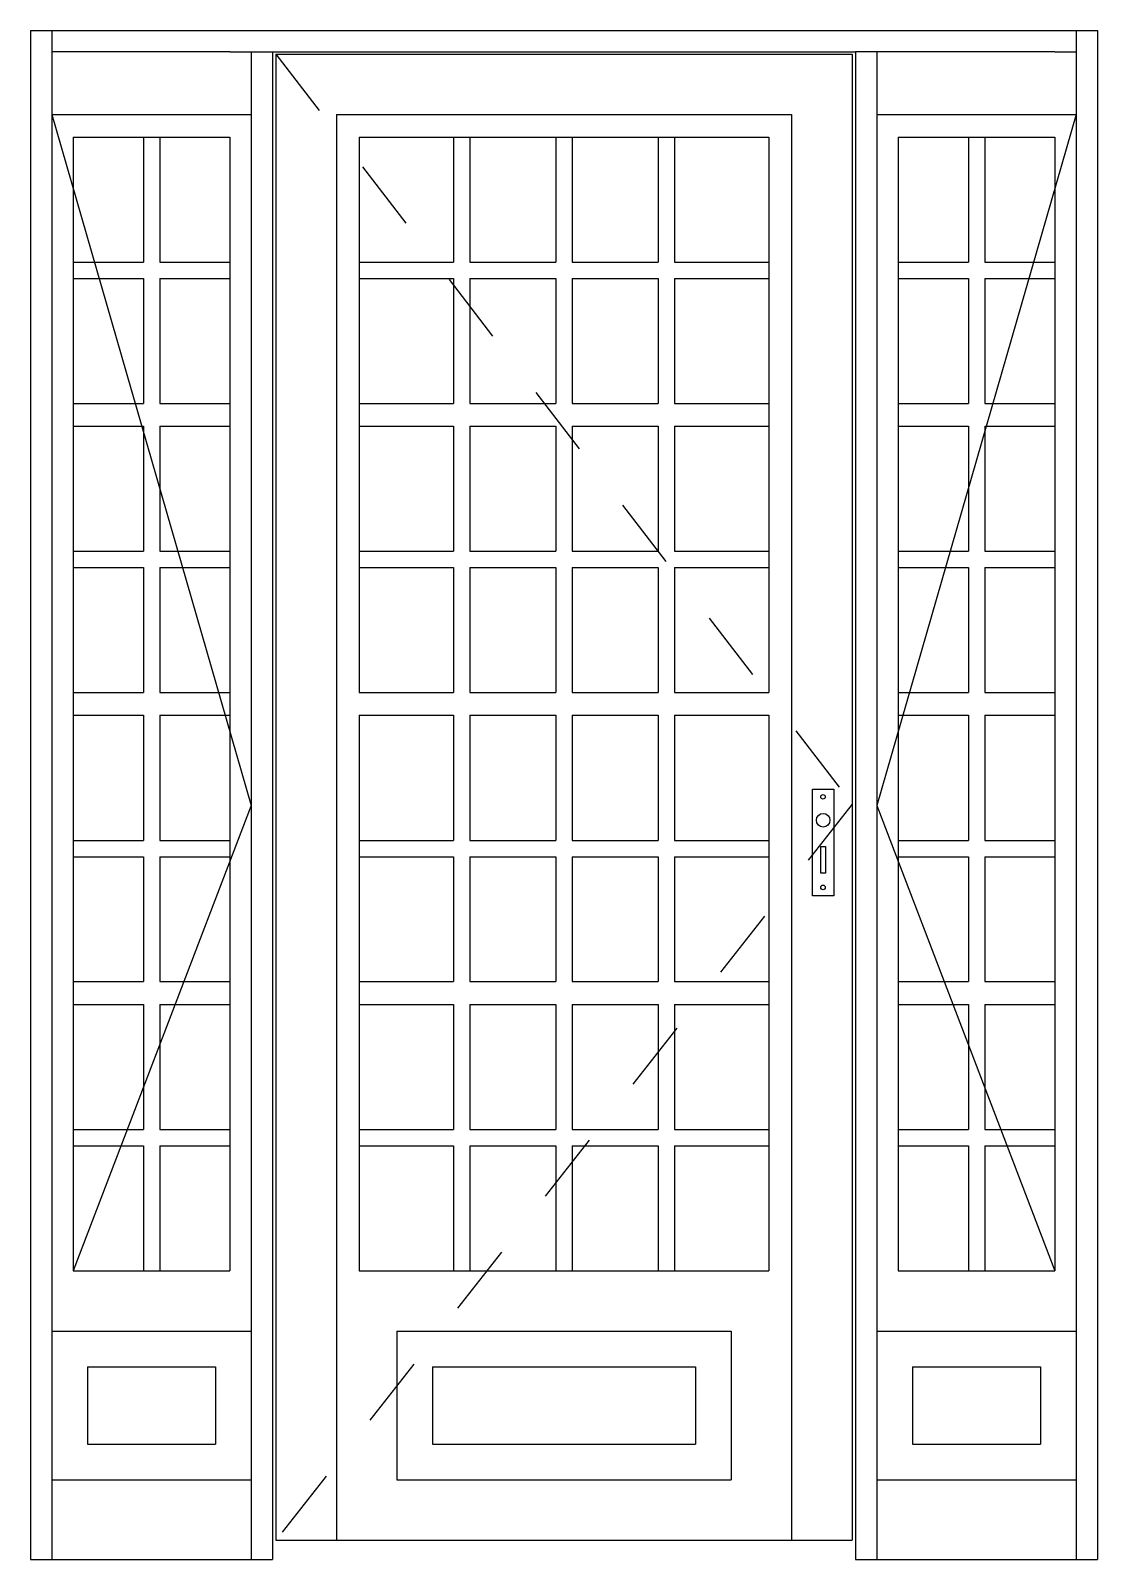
# Model space of a CAD drawing. Header units: millimetres. Extents: x 9.93 to 11.43, y 1320.75 to 1322.9.
import ezdxf

# ---------------------------------------------------------------- set-up
doc = ezdxf.new("R2010")
doc.units = ezdxf.units.MM
doc.header["$LTSCALE"] = 0.5
doc.linetypes.add('DASHED2', pattern=[9.525, 6.35, -3.175])
doc.linetypes.add('HIDDEN2', pattern=[0.1875, 0.125, -0.0625])
doc.layers.add('Gravia_Portas', color=1, linetype='Continuous')
doc.layers.add('Gravia_Portas_hidden2', color=1, linetype='HIDDEN2')

msp = doc.modelspace()

# ---------------------------------------------------------------- linework, layer by layer
at = {"layer": 'Gravia_Portas', "color": 2}
for p, q in [((9.9288, 1322.8953), (9.9288, 1320.7453)), ((9.9288, 1322.8953), (11.4288, 1322.8953)), ((11.4288, 1322.8953), (11.4288, 1320.7453))]:
    msp.add_line(p, q, dxfattribs=at)
at = {"layer": 'Gravia_Portas'}
for p, q in [((9.9588, 1322.8953), (9.9588, 1320.7453)), ((11.3988, 1322.8953), (11.3988, 1320.7453)), ((10.2088, 1322.8653), (9.9588, 1322.8653)), ((10.2088, 1322.8653), (10.2688, 1322.8653)), ((10.2388, 1322.8653), (10.2388, 1320.7453)), ((10.2688, 1322.8653), (11.0888, 1322.8653)), ((10.2688, 1322.8653), (10.2688, 1320.7453)), ((10.2738, 1322.8623), (11.0838, 1322.8623)), ((10.2738, 1322.8623), (10.2738, 1320.7723)), ((11.0838, 1322.8623), (11.0838, 1320.7723)), ((11.3688, 1322.8653), (11.0888, 1322.8653)), ((11.0888, 1322.8653), (11.0888, 1320.7453)), ((11.0888, 1322.8653), (11.0888, 1320.7453)), ((11.1188, 1322.8653), (11.1188, 1320.7453)), ((11.3688, 1322.8653), (11.3988, 1322.8653)), ((9.9588, 1322.7773), (10.2388, 1322.7773)), ((10.3588, 1322.7773), (10.9988, 1322.7773)), ((10.3588, 1322.7773), (10.9988, 1322.7773)), ((10.3588, 1322.7773), (10.3588, 1320.7723)), ((10.3588, 1322.7773), (10.3588, 1320.8573)), ((10.9988, 1322.7773), (10.9988, 1320.7723)), ((10.9988, 1322.7773), (10.9988, 1320.8573)), ((11.1188, 1322.7773), (11.3988, 1322.7773)), ((9.9888, 1322.7453), (10.2088, 1322.7453)), ((9.9888, 1322.7453), (9.9888, 1321.1513)), ((10.0873, 1322.7453), (10.0873, 1322.5695)), ((10.1103, 1322.7453), (10.1103, 1322.5695)), ((10.2088, 1322.7453), (10.2088, 1321.1513)), ((10.3908, 1322.7453), (10.9668, 1322.7453)), ((10.3908, 1322.7453), (10.3908, 1321.9643)), ((10.5233, 1322.7453), (10.5233, 1322.5695)), ((10.5463, 1322.7453), (10.5463, 1322.5695)), ((10.6673, 1322.7453), (10.6673, 1322.5695)), ((10.6903, 1322.7453), (10.6903, 1322.5695)), ((10.8113, 1322.7453), (10.8113, 1322.5695)), ((10.8343, 1322.7453), (10.8343, 1322.5695)), ((10.9668, 1322.7453), (10.9668, 1321.9643)), ((11.1488, 1322.7453), (11.3688, 1322.7453)), ((11.1488, 1322.7453), (11.1488, 1321.1513)), ((11.2473, 1322.7453), (11.2473, 1322.5695)), ((11.2703, 1322.7453), (11.2703, 1322.5695)), ((11.3688, 1322.7453), (11.3688, 1321.1513)), ((9.9888, 1322.5695), (10.0873, 1322.5695)), ((10.1103, 1322.5695), (10.2088, 1322.5695)), ((10.3908, 1322.5695), (10.5233, 1322.5695)), ((10.5463, 1322.5695), (10.6673, 1322.5695)), ((10.6903, 1322.5695), (10.8113, 1322.5695)), ((10.8343, 1322.5695), (10.9668, 1322.5695)), ((11.1488, 1322.5695), (11.2473, 1322.5695)), ((11.2703, 1322.5695), (11.3688, 1322.5695)), ((9.9888, 1322.5465), (10.0873, 1322.5465)), ((10.0873, 1322.5465), (10.0873, 1322.3708)), ((10.1103, 1322.5465), (10.2088, 1322.5465)), ((10.1103, 1322.5465), (10.1103, 1322.3708)), ((10.3908, 1322.5465), (10.5162, 1322.5465)), ((10.5162, 1322.5465), (10.5233, 1322.5465)), ((10.5233, 1322.5465), (10.5233, 1322.3708)), ((10.5463, 1322.5465), (10.6673, 1322.5465)), ((10.5463, 1322.5465), (10.5463, 1322.3708)), ((10.6673, 1322.5465), (10.6673, 1322.3708)), ((10.6903, 1322.5465), (10.8113, 1322.5465)), ((10.6903, 1322.5465), (10.6903, 1322.3708)), ((10.8113, 1322.5465), (10.8113, 1322.3708)), ((10.8343, 1322.5465), (10.9668, 1322.5465)), ((10.8343, 1322.5465), (10.8343, 1322.3708)), ((11.1488, 1322.5465), (11.2473, 1322.5465)), ((11.2473, 1322.5465), (11.2473, 1322.3708)), ((11.2703, 1322.5465), (11.3688, 1322.5465)), ((11.2703, 1322.5465), (11.2703, 1322.3708)), ((9.9888, 1322.3708), (10.0873, 1322.3708)), ((10.1103, 1322.3708), (10.2088, 1322.3708)), ((10.3908, 1322.3708), (10.5233, 1322.3708)), ((10.5463, 1322.3708), (10.6673, 1322.3708)), ((10.6903, 1322.3708), (10.8113, 1322.3708)), ((10.8343, 1322.3708), (10.9668, 1322.3708)), ((11.1488, 1322.3708), (11.2473, 1322.3708)), ((11.2703, 1322.3708), (11.3688, 1322.3708)), ((9.9888, 1322.3388), (10.0873, 1322.3388)), ((10.0873, 1322.3388), (10.0873, 1322.163)), ((10.1103, 1322.3388), (10.2088, 1322.3388)), ((10.1103, 1322.3388), (10.1103, 1322.163)), ((10.3908, 1322.3388), (10.5233, 1322.3388)), ((10.5233, 1322.3388), (10.5233, 1322.163)), ((10.5463, 1322.3388), (10.6673, 1322.3388)), ((10.5463, 1322.3388), (10.5463, 1322.163)), ((10.6673, 1322.3388), (10.6673, 1322.163)), ((10.6903, 1322.3388), (10.8113, 1322.3388)), ((10.6903, 1322.3388), (10.6903, 1322.163)), ((10.8113, 1322.3388), (10.8113, 1322.163)), ((10.8343, 1322.3388), (10.9668, 1322.3388)), ((10.8343, 1322.3388), (10.8343, 1322.163)), ((11.1488, 1322.3388), (11.2473, 1322.3388)), ((11.2473, 1322.3388), (11.2473, 1322.163)), ((11.2703, 1322.3388), (11.3688, 1322.3388)), ((11.2703, 1322.3388), (11.2703, 1322.163)), ((9.9888, 1322.163), (10.0873, 1322.163)), ((10.1103, 1322.163), (10.2088, 1322.163)), ((10.3908, 1322.163), (10.5233, 1322.163)), ((10.5463, 1322.163), (10.6673, 1322.163)), ((10.6903, 1322.163), (10.8113, 1322.163)), ((10.8343, 1322.163), (10.9668, 1322.163)), ((11.1488, 1322.163), (11.2473, 1322.163)), ((11.2703, 1322.163), (11.3688, 1322.163)), ((9.9888, 1322.14), (10.0873, 1322.14)), ((10.0873, 1322.14), (10.0873, 1321.9643)), ((10.1103, 1322.14), (10.2088, 1322.14)), ((10.1103, 1322.14), (10.1103, 1321.9643)), ((10.3908, 1322.14), (10.5233, 1322.14)), ((10.5233, 1322.14), (10.5233, 1321.9643)), ((10.5463, 1322.14), (10.6673, 1322.14)), ((10.5463, 1322.14), (10.5463, 1321.9643)), ((10.6673, 1322.14), (10.6673, 1321.9643)), ((10.6903, 1322.14), (10.8113, 1322.14)), ((10.6903, 1322.14), (10.6903, 1321.9643)), ((10.8113, 1322.14), (10.8113, 1321.9643)), ((10.8343, 1322.14), (10.9668, 1322.14)), ((10.8343, 1322.14), (10.8343, 1321.9643)), ((11.1488, 1322.14), (11.2473, 1322.14)), ((11.2473, 1322.14), (11.2473, 1321.9643)), ((11.2703, 1322.14), (11.3688, 1322.14)), ((11.2703, 1322.14), (11.2703, 1321.9643)), ((9.9888, 1321.9643), (10.0873, 1321.9643)), ((10.1103, 1321.9643), (10.2088, 1321.9643)), ((10.3908, 1321.9643), (10.5233, 1321.9643)), ((10.3908, 1321.9643), (10.5233, 1321.9643)), ((10.3908, 1321.9643), (10.5233, 1321.9643)), ((10.5463, 1321.9643), (10.6673, 1321.9643)), ((10.5463, 1321.9643), (10.6673, 1321.9643)), ((10.5463, 1321.9643), (10.6673, 1321.9643)), ((10.6903, 1321.9643), (10.8113, 1321.9643)), ((10.6903, 1321.9643), (10.8113, 1321.9643)), ((10.6903, 1321.9643), (10.8113, 1321.9643)), ((10.8343, 1321.9643), (10.9668, 1321.9643)), ((10.8343, 1321.9643), (10.9668, 1321.9643)), ((10.8343, 1321.9643), (10.9668, 1321.9643)), ((11.1488, 1321.9643), (11.2473, 1321.9643)), ((11.2703, 1321.9643), (11.3688, 1321.9643)), ((9.9888, 1321.9323), (10.0873, 1321.9323)), ((10.0873, 1321.9323), (10.0873, 1321.7565)), ((10.1103, 1321.9323), (10.2088, 1321.9323)), ((10.1103, 1321.9323), (10.1103, 1321.7565)), ((10.3908, 1321.9323), (10.5233, 1321.9323)), ((10.3908, 1321.9323), (10.5233, 1321.9323)), ((10.3908, 1321.9323), (10.3908, 1321.1513)), ((10.5233, 1321.9323), (10.5233, 1321.7565)), ((10.5463, 1321.9323), (10.6673, 1321.9323)), ((10.5463, 1321.9323), (10.6673, 1321.9323)), ((10.5463, 1321.9323), (10.5463, 1321.7565)), ((10.6673, 1321.9323), (10.6673, 1321.7565)), ((10.6903, 1321.9323), (10.8113, 1321.9323)), ((10.6903, 1321.9323), (10.8113, 1321.9323)), ((10.6903, 1321.9323), (10.6903, 1321.7565)), ((10.8113, 1321.9323), (10.8113, 1321.7565)), ((10.8343, 1321.9323), (10.9668, 1321.9323)), ((10.8343, 1321.9323), (10.9668, 1321.9323)), ((10.8343, 1321.9323), (10.8343, 1321.7565)), ((10.9668, 1321.9323), (10.9668, 1321.1513)), ((11.1488, 1321.9323), (11.2473, 1321.9323)), ((11.2473, 1321.9323), (11.2473, 1321.7565)), ((11.2703, 1321.9323), (11.3688, 1321.9323)), ((11.2703, 1321.9323), (11.2703, 1321.7565)), ((11.0281, 1321.8283), (11.0581, 1321.8283)), ((11.0281, 1321.6783), (11.0281, 1321.8283)), ((11.0581, 1321.8283), (11.0581, 1321.6783)), ((9.9888, 1321.7565), (10.0873, 1321.7565)), ((10.1103, 1321.7565), (10.2088, 1321.7565)), ((10.3908, 1321.7565), (10.5233, 1321.7565)), ((10.5463, 1321.7565), (10.6673, 1321.7565)), ((10.6903, 1321.7565), (10.8113, 1321.7565)), ((10.8343, 1321.7565), (10.9668, 1321.7565)), ((11.1488, 1321.7565), (11.2473, 1321.7565)), ((11.2703, 1321.7565), (11.3688, 1321.7565)), ((11.0397, 1321.7476), (11.0465, 1321.7476)), ((11.0397, 1321.7101), (11.0397, 1321.7476)), ((11.0465, 1321.7476), (11.0465, 1321.7101)), ((9.9888, 1321.7335), (10.0873, 1321.7335)), ((10.0873, 1321.7335), (10.0873, 1321.5578)), ((10.1103, 1321.7335), (10.2088, 1321.7335)), ((10.1103, 1321.7335), (10.1103, 1321.5578)), ((10.3908, 1321.7335), (10.5233, 1321.7335)), ((10.5233, 1321.7335), (10.5233, 1321.5578)), ((10.5463, 1321.7335), (10.6673, 1321.7335)), ((10.5463, 1321.7335), (10.5463, 1321.5578)), ((10.6673, 1321.7335), (10.6673, 1321.5578)), ((10.6903, 1321.7335), (10.8113, 1321.7335)), ((10.6903, 1321.7335), (10.6903, 1321.5578)), ((10.8113, 1321.7335), (10.8113, 1321.5578)), ((10.8343, 1321.7335), (10.9668, 1321.7335)), ((10.8343, 1321.7335), (10.8343, 1321.5578)), ((11.1488, 1321.7335), (11.2473, 1321.7335)), ((11.2473, 1321.7335), (11.2473, 1321.5578)), ((11.2703, 1321.7335), (11.3688, 1321.7335)), ((11.2703, 1321.7335), (11.2703, 1321.5578)), ((11.0465, 1321.7101), (11.0397, 1321.7101)), ((11.0581, 1321.6783), (11.0281, 1321.6783)), ((9.9888, 1321.5578), (10.0873, 1321.5578)), ((10.1103, 1321.5578), (10.2088, 1321.5578)), ((10.3908, 1321.5578), (10.5233, 1321.5578)), ((10.5463, 1321.5578), (10.6673, 1321.5578)), ((10.6903, 1321.5578), (10.8113, 1321.5578)), ((10.8343, 1321.5578), (10.9668, 1321.5578)), ((11.1488, 1321.5578), (11.2473, 1321.5578)), ((11.2703, 1321.5578), (11.3688, 1321.5578)), ((9.9888, 1321.5258), (10.0873, 1321.5258)), ((10.0873, 1321.5258), (10.0873, 1321.35)), ((10.1103, 1321.5258), (10.2088, 1321.5258)), ((10.1103, 1321.5258), (10.1103, 1321.35)), ((10.3908, 1321.5258), (10.5233, 1321.5258)), ((10.5233, 1321.5258), (10.5233, 1321.35)), ((10.5463, 1321.5258), (10.5463, 1321.35)), ((10.5463, 1321.5258), (10.6673, 1321.5258)), ((10.6673, 1321.5258), (10.6673, 1321.35)), ((10.6903, 1321.5258), (10.6903, 1321.35)), ((10.6903, 1321.5258), (10.8113, 1321.5258)), ((10.8113, 1321.5258), (10.8113, 1321.35)), ((10.8343, 1321.5258), (10.8343, 1321.35)), ((10.8343, 1321.5258), (10.9668, 1321.5258)), ((11.1488, 1321.5258), (11.2473, 1321.5258)), ((11.2473, 1321.5258), (11.2473, 1321.35)), ((11.2703, 1321.5258), (11.3688, 1321.5258)), ((11.2703, 1321.5258), (11.2703, 1321.35)), ((9.9888, 1321.35), (10.0873, 1321.35)), ((10.1103, 1321.35), (10.2088, 1321.35)), ((10.3908, 1321.35), (10.5233, 1321.35)), ((10.5463, 1321.35), (10.6673, 1321.35)), ((10.6903, 1321.35), (10.8113, 1321.35)), ((10.8343, 1321.35), (10.9668, 1321.35)), ((11.1488, 1321.35), (11.2473, 1321.35)), ((11.2703, 1321.35), (11.3688, 1321.35)), ((9.9888, 1321.327), (10.0873, 1321.327)), ((10.0873, 1321.327), (10.0873, 1321.1513)), ((10.1103, 1321.327), (10.2088, 1321.327)), ((10.1103, 1321.327), (10.1103, 1321.1513)), ((10.3908, 1321.327), (10.5233, 1321.327)), ((10.5233, 1321.327), (10.5233, 1321.1513)), ((10.5463, 1321.327), (10.5463, 1321.1513)), ((10.5463, 1321.327), (10.6673, 1321.327)), ((10.6673, 1321.327), (10.6673, 1321.1513)), ((10.6903, 1321.327), (10.6903, 1321.1513)), ((10.6903, 1321.327), (10.8113, 1321.327)), ((10.8113, 1321.327), (10.8113, 1321.1513)), ((10.8343, 1321.327), (10.8343, 1321.1513)), ((10.8343, 1321.327), (10.9668, 1321.327)), ((11.1488, 1321.327), (11.2473, 1321.327)), ((11.2473, 1321.327), (11.2473, 1321.1513)), ((11.2703, 1321.327), (11.3688, 1321.327)), ((11.2703, 1321.327), (11.2703, 1321.1513)), ((9.9888, 1321.1513), (10.2088, 1321.1513)), ((9.9888, 1321.1513), (10.2088, 1321.1513)), ((10.0973, 1321.1513), (10.1003, 1321.1513)), ((10.3908, 1321.1513), (10.9668, 1321.1513)), ((10.3908, 1321.1513), (10.9668, 1321.1513)), ((10.6773, 1321.1513), (10.6803, 1321.1513)), ((11.1488, 1321.1513), (11.3688, 1321.1513)), ((11.1488, 1321.1513), (11.3688, 1321.1513)), ((11.2573, 1321.1513), (11.2603, 1321.1513)), ((9.9588, 1321.0663), (10.2388, 1321.0663)), ((10.4438, 1321.0663), (10.4438, 1320.8573)), ((10.4438, 1321.0663), (10.9138, 1321.0663)), ((10.9138, 1321.0663), (10.9138, 1320.8573)), ((11.1188, 1321.0663), (11.3988, 1321.0663)), ((10.0088, 1321.0163), (10.1888, 1321.0163)), ((10.0088, 1321.0163), (10.0088, 1320.9073)), ((10.1888, 1321.0163), (10.1888, 1320.9073)), ((10.4938, 1321.0163), (10.4938, 1320.9073)), ((10.4938, 1321.0163), (10.8638, 1321.0163)), ((10.8638, 1321.0163), (10.8638, 1320.9073)), ((11.1688, 1321.0163), (11.3488, 1321.0163)), ((11.1688, 1321.0163), (11.1688, 1320.9073)), ((11.3488, 1321.0163), (11.3488, 1320.9073)), ((10.0088, 1320.9073), (10.1888, 1320.9073)), ((10.4938, 1320.9073), (10.8638, 1320.9073)), ((11.1688, 1320.9073), (11.3488, 1320.9073)), ((9.9588, 1320.8573), (10.2388, 1320.8573)), ((10.4438, 1320.8573), (10.9138, 1320.8573)), ((11.1188, 1320.8573), (11.3988, 1320.8573)), ((10.2738, 1320.7723), (11.0838, 1320.7723)), ((9.9288, 1320.7453), (9.9588, 1320.7453)), ((9.9288, 1320.7453), (10.2388, 1320.7453)), ((10.2388, 1320.7453), (10.2688, 1320.7453)), ((11.0888, 1320.7453), (11.1188, 1320.7453)), ((11.0888, 1320.7453), (11.3988, 1320.7453)), ((11.3988, 1320.7453), (11.4288, 1320.7453)), ((11.3988, 1320.7453), (11.4288, 1320.7453))]:
    msp.add_line(p, q, dxfattribs=at)
at = {"layer": 'Gravia_Portas', "linetype": 'DASHED2'}
for p, q in [((9.9588, 1322.7773), (10.2388, 1321.8053)), ((11.3988, 1322.7773), (11.1188, 1321.8053)), ((10.2388, 1321.8053), (9.9888, 1321.1513)), ((11.1188, 1321.8053), (11.3688, 1321.1513))]:
    msp.add_line(p, q, dxfattribs=at)
at = {"layer": 'Gravia_Portas'}
for centre, radius in [((11.043, 1321.8177), 0.00318), ((11.0432, 1321.7848), 0.00955), ((11.043, 1321.6903), 0.00318)]:
    msp.add_circle(centre, radius, dxfattribs=at)
at = {"layer": 'Gravia_Portas_hidden2'}
for p, q in [((10.2738, 1322.8623), (11.0838, 1321.8073)), ((11.0838, 1321.8073), (10.2738, 1320.7723))]:
    msp.add_line(p, q, dxfattribs=at)

doc.saveas('drawing.dxf')
